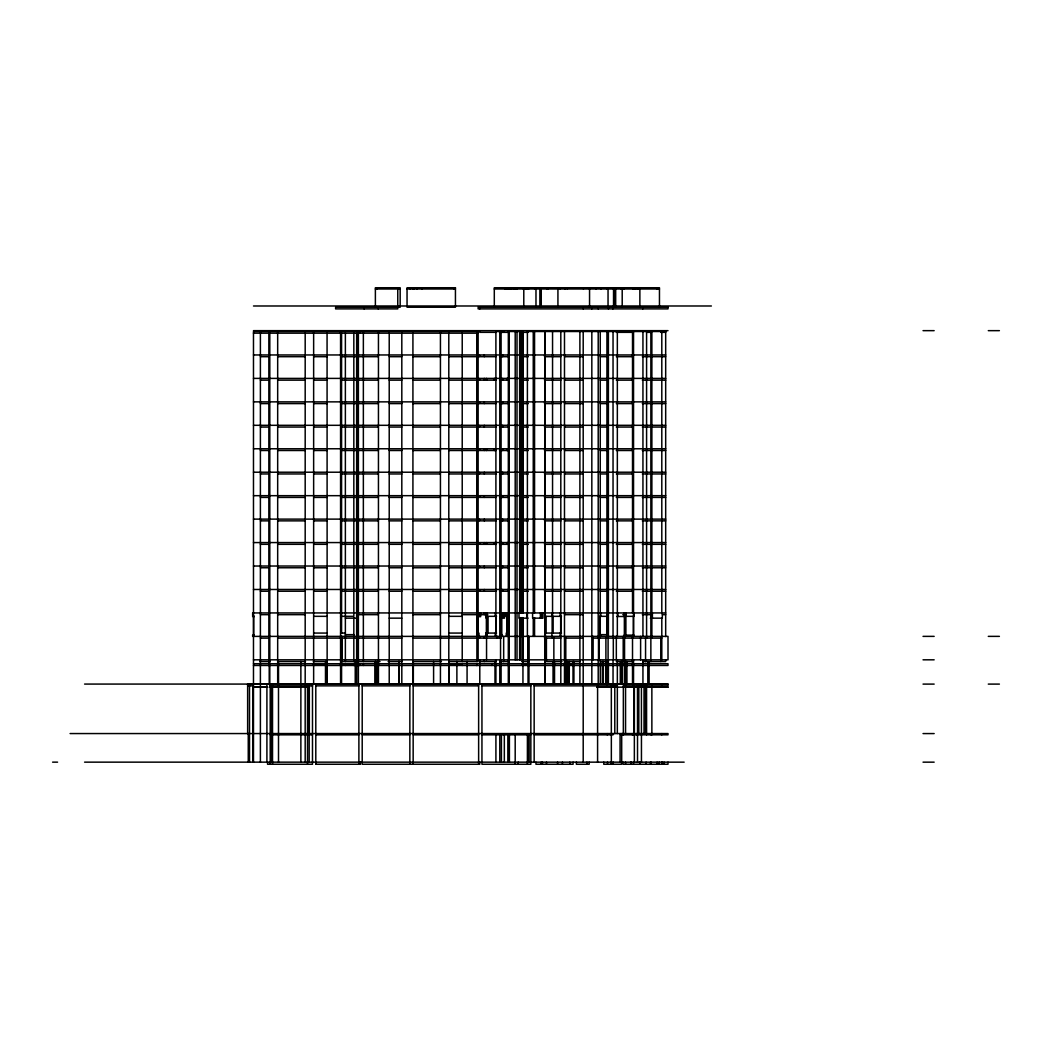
<?xml version="1.0" encoding="UTF-8"?>
<svg xmlns="http://www.w3.org/2000/svg" width="1052" height="1052" viewBox="0 0 1052 1052"><rect width="100%" height="100%" fill="white"/><g stroke="black" fill="none" stroke-linecap="round" stroke-linejoin="round"><path stroke-width="1.5" d="M375.38 288.998L400.168 288.998M407.045 288.998L455.437 288.998M494.295 288.998L557.586 288.998M557.928 288.998L613.5 288.998M614.657 288.998L659.459 288.998M253.493 305.987L711.389 305.987M253.479 330.657L668.007 330.657M923.038 330.657L934.15 330.657M988.288 330.657L999.4 330.657M478.134 331.511L253.479 331.511L253.479 762.174M495.913 331.511L501.094 331.511M508.313 331.511L522.949 331.511L522.949 612.935M665.679 331.511L527.394 331.511L527.394 636.381M496.123 332.34L479.791 332.34L479.791 330.683M499.542 332.34L509.247 332.34M521.66 332.34L528.117 332.34M616.327 332.34L632.515 332.34M646.888 332.34L650.859 332.34M660.774 332.34L665.679 332.34M253.479 333.168L477.726 333.168L477.726 331.511M253.479 354.958L268.852 354.958M269.799 354.958L357.969 354.958M358.39 354.958L478.134 354.958M646.585 354.958L479.791 354.958L479.791 356.694L496.005 356.694M646.888 354.958L665.679 354.958M260.396 356.694L268.852 356.694M277.675 356.694L305.185 356.694M313.641 356.694L327.067 356.694M341.571 356.694L357.969 356.694M358.39 356.694L378.444 356.694M389.214 356.694L401.811 356.694M412.923 356.694L440.433 356.694M448.796 356.694L478.134 356.694M499.542 356.694L509.247 356.694M521.831 356.694L528.288 356.694M560.808 356.694L544.581 356.694L544.581 354.958M564.49 356.694L583.202 356.694M600.258 356.694L606.925 356.694M616.327 356.694L632.515 356.694M642.325 356.694L646.585 356.694M646.888 356.694L665.679 356.694M253.479 378.404L268.852 378.404M269.799 378.404L357.969 378.404M358.39 378.404L478.134 378.404M646.585 378.404L479.791 378.404L479.791 380.153L496.005 380.153L495.86 378.404M646.888 378.404L665.679 378.404M260.396 380.153L268.852 380.153M277.675 380.153L305.185 380.153M313.641 380.153L327.067 380.153M341.571 380.153L357.969 380.153M358.39 380.153L378.444 380.153M389.214 380.153L401.811 380.153M412.923 380.153L440.433 380.153M448.796 380.153L478.134 380.153M499.542 380.153L509.247 380.153M521.831 380.153L528.288 380.153M560.808 380.153L544.581 380.153L544.581 378.404M564.49 380.153L583.202 380.153M600.258 380.153L606.925 380.153M616.327 380.153L632.515 380.153M642.325 380.153L646.585 380.153M646.888 380.153L665.679 380.153M253.479 401.864L268.852 401.864M269.799 401.864L357.969 401.864M358.39 401.864L478.134 401.864M646.585 401.864L479.791 401.864L479.791 403.6L496.005 403.6M646.888 401.864L665.679 401.864M260.396 403.6L268.852 403.6M277.675 403.6L305.185 403.6M313.641 403.6L327.067 403.6M341.571 403.6L357.969 403.6M358.39 403.6L378.444 403.6M389.214 403.6L401.811 403.6M412.923 403.6L440.433 403.6M448.796 403.6L478.134 403.6M499.542 403.6L509.247 403.6M521.831 403.6L528.288 403.6M560.808 403.6L544.581 403.6L544.581 401.864M564.49 403.6L583.202 403.6M600.258 403.6L606.925 403.6M616.327 403.6L632.515 403.6M642.325 403.6L646.585 403.6M646.888 403.6L665.679 403.6M253.479 425.31L268.852 425.31M269.799 425.31L357.969 425.31M358.39 425.31L478.134 425.31M646.585 425.31L479.791 425.31L479.791 427.059L496.005 427.059M646.888 425.31L665.679 425.31M260.396 427.059L268.852 427.059M277.675 427.059L305.185 427.059M313.641 427.059L327.067 427.059M341.571 427.059L357.969 427.059M358.39 427.059L378.444 427.059M389.214 427.059L401.811 427.059M412.923 427.059L440.433 427.059M448.796 427.059L478.134 427.059M499.542 427.059L509.247 427.059M521.831 427.059L528.288 427.059M560.808 427.059L544.581 427.059L544.581 425.31M564.49 427.059L583.202 427.059M600.258 427.059L606.925 427.059M616.327 427.059L632.515 427.059M642.325 427.059L646.585 427.059M646.888 427.059L665.679 427.059M253.479 448.77L268.852 448.77M269.799 448.77L357.969 448.77M358.39 448.77L478.134 448.77M646.585 448.77L479.791 448.77L479.791 450.506L496.005 450.506L495.86 448.77M646.888 448.77L665.679 448.77M260.396 450.506L268.852 450.506M277.675 450.506L305.185 450.506M313.641 450.506L327.067 450.506M341.571 450.506L357.969 450.506M358.39 450.506L378.444 450.506M389.214 450.506L401.811 450.506M412.923 450.506L440.433 450.506M448.796 450.506L478.134 450.506M499.542 450.506L509.247 450.506M521.831 450.506L528.288 450.506M560.808 450.506L544.581 450.506L544.581 448.77M564.49 450.506L583.202 450.506M600.258 450.506L606.925 450.506M616.327 450.506L632.515 450.506M642.325 450.506L646.585 450.506M646.888 450.506L665.679 450.506M253.479 472.216L268.852 472.216M269.799 472.216L357.969 472.216M358.39 472.216L478.134 472.216M646.585 472.216L479.791 472.216L479.791 473.952L496.005 473.952M646.888 472.216L665.679 472.216M260.396 473.952L268.852 473.952M277.675 473.952L305.185 473.952M313.641 473.952L327.067 473.952M341.571 473.952L357.969 473.952M358.39 473.952L378.444 473.952M389.214 473.952L401.811 473.952M412.923 473.952L440.433 473.952M448.796 473.952L478.134 473.952M499.542 473.952L509.247 473.952M521.831 473.952L528.288 473.952M560.808 473.952L544.581 473.952L544.581 472.216M564.49 473.952L583.202 473.952M600.258 473.952L606.925 473.952M616.327 473.952L632.515 473.952M642.325 473.952L646.585 473.952M646.888 473.952L665.679 473.952M253.479 495.676L268.852 495.676M269.799 495.676L357.969 495.676M358.39 495.676L478.134 495.676M646.585 495.676L479.791 495.676L479.791 497.412L496.005 497.412M646.888 495.676L665.679 495.676M260.396 497.412L268.852 497.412M277.675 497.412L305.185 497.412M313.641 497.412L327.067 497.412M341.571 497.412L357.969 497.412M358.39 497.412L378.444 497.412M389.214 497.412L401.811 497.412M412.923 497.412L440.433 497.412M448.796 497.412L478.134 497.412M499.542 497.412L509.247 497.412M521.831 497.412L528.288 497.412M560.808 497.412L544.581 497.412L544.581 495.676M564.49 497.412L583.202 497.412M600.258 497.412L606.925 497.412M616.327 497.412L632.515 497.412M642.325 497.412L646.585 497.412M646.888 497.412L665.679 497.412M253.479 519.123L268.852 519.123M269.799 519.123L357.969 519.123M358.39 519.123L478.134 519.123M646.585 519.123L479.791 519.123L479.791 520.858L496.005 520.858M646.888 519.123L665.679 519.123M260.396 520.858L268.852 520.858M277.675 520.858L305.185 520.858M313.641 520.858L327.067 520.858M341.571 520.858L357.969 520.858M358.39 520.858L378.444 520.858M389.214 520.858L401.811 520.858M412.923 520.858L440.433 520.858M448.796 520.858L478.134 520.858M499.542 520.858L509.247 520.858M521.831 520.858L528.288 520.858M560.808 520.858L544.581 520.858L544.581 519.123M564.49 520.858L583.202 520.858M600.258 520.858L606.925 520.858M616.327 520.858L632.515 520.858M642.325 520.858L646.585 520.858M646.888 520.858L665.679 520.858M253.479 542.569L268.852 542.569M269.799 542.569L357.969 542.569M358.39 542.569L478.134 542.569M646.585 542.569L479.791 542.569L479.791 544.318L496.005 544.318L495.86 542.569M646.888 542.569L665.679 542.569M260.396 544.318L268.852 544.318M277.675 544.318L305.185 544.318M313.641 544.318L327.067 544.318M341.571 544.318L357.969 544.318M358.39 544.318L378.444 544.318M389.214 544.318L401.811 544.318M412.923 544.318L440.433 544.318M448.796 544.318L478.134 544.318M499.542 544.318L509.247 544.318M521.831 544.318L528.288 544.318M560.808 544.318L544.581 544.318L544.581 542.569M564.49 544.318L583.202 544.318M600.258 544.318L606.925 544.318M616.327 544.318L632.515 544.318M642.325 544.318L646.585 544.318M646.888 544.318L665.679 544.318M253.479 566.029L268.852 566.029M269.799 566.029L357.969 566.029M358.39 566.029L478.134 566.029M646.585 566.029L479.791 566.029L479.791 567.764L496.005 567.764M646.888 566.029L665.679 566.029M260.396 567.764L268.852 567.764M277.675 567.764L305.185 567.764M313.641 567.764L327.067 567.764M341.571 567.764L357.969 567.764M358.39 567.764L378.444 567.764M389.214 567.764L401.811 567.764M412.923 567.764L440.433 567.764M448.796 567.764L478.134 567.764M499.542 567.764L509.247 567.764M521.831 567.764L528.288 567.764M560.808 567.764L544.581 567.764L544.581 566.029M564.49 567.764L583.202 567.764M600.258 567.764L606.925 567.764M616.327 567.764L632.515 567.764M642.325 567.764L646.585 567.764M646.888 567.764L665.679 567.764M253.479 589.475L268.852 589.475M269.799 589.475L357.969 589.475M358.39 589.475L478.134 589.475M646.585 589.475L479.791 589.475L479.791 591.224L496.005 591.224M646.888 589.475L665.679 589.475M260.396 591.224L268.852 591.224M277.675 591.224L305.185 591.224M313.641 591.224L327.067 591.224M341.571 591.224L357.969 591.224M358.39 591.224L378.444 591.224M389.214 591.224L401.811 591.224M412.923 591.224L440.433 591.224M448.796 591.224L478.134 591.224M499.542 591.224L509.247 591.224M521.831 591.224L528.288 591.224M560.808 591.224L544.581 591.224L544.581 589.475M564.49 591.224L583.202 591.224M600.258 591.224L606.925 591.224M616.327 591.224L632.515 591.224M642.325 591.224L646.585 591.224M646.888 591.224L665.679 591.224M268.852 612.935L252.651 612.935L252.651 616.498L254.308 616.498M269.799 612.935L357.969 612.935M358.39 612.935L478.134 612.935M646.585 612.935L478.962 612.935L478.962 616.656L480.619 616.656L480.619 612.935M646.888 612.935L665.679 612.935M260.396 614.67L268.852 614.67M277.675 614.67L305.185 614.67M356.654 614.67L357.969 614.67M358.39 614.67L378.444 614.67M412.923 614.67L440.433 614.67M462.222 614.67L478.134 614.67M487.826 614.67L479.791 614.67L479.791 612.935M502.646 614.67L509.247 614.67M544.949 614.67L544.581 612.935M564.49 614.67L583.202 614.67M622.81 614.67L626.045 614.67M642.325 614.67L646.585 614.67M646.888 614.67L651.872 614.67M662.418 614.67L665.679 614.67M252.651 616.327L254.308 616.327M313.641 616.327L327.067 616.327M340.572 616.327L344.99 616.327M345.372 616.327L353.827 616.327L353.827 333.076M448.796 616.327L462.222 616.327M477.963 616.327L477.963 633.067M496.57 616.327L485.866 616.327L485.866 612.935M544.634 616.327L561.466 616.327M599.758 616.327L607.438 616.327L607.438 612.935M624.046 616.327L634.054 616.327L634.054 612.935M616.84 616.498L623.862 616.498L623.862 612.935M500.068 616.656L504.184 616.656L504.184 612.935M507.814 616.656L506.42 616.656L506.42 612.935M345.372 618.155L356.654 618.155M389.214 618.155L401.811 618.155M500.384 618.155L504.539 618.155L504.539 612.935M528.051 618.155L518.991 618.155L518.991 612.935M650.346 618.155L662.313 618.155L662.313 612.935M313.641 633.067L327.067 633.067M340.572 633.067L344.99 633.067M448.796 633.067L462.222 633.067M496.57 633.067L485.866 633.067L485.866 636.381M507.643 633.067L506.262 633.067L506.262 636.381M545.028 633.067L561.466 633.067M345.372 634.645L353.827 634.645M500.818 634.645L502.212 634.645L502.212 636.381M599.758 634.645L607.438 634.645L607.438 636.381M254.308 635.145L252.651 635.145L252.651 636.381L668.007 636.381L668.007 659.841L253.479 659.814M544.634 635.145L545.672 635.145M624.046 635.145L634.054 635.145L634.054 636.381M923.038 636.368L934.15 636.368M988.288 636.368L999.4 636.368M260.396 638.117L268.852 638.117M277.675 638.117L340.572 638.117M341.571 638.117L357.969 638.117M358.39 638.117L401.811 638.117M412.923 638.117L478.134 638.117M501.423 638.117L479.791 638.117L479.791 636.381M560.808 638.117L544.581 638.117L544.581 636.381M564.49 638.117L583.202 638.117M593.131 638.117L661.8 638.117M923.038 659.814L934.15 659.814M259.831 661.577L269.799 661.577M277.675 661.577L305.514 661.577M313.338 661.577L327.067 661.577M341.111 661.577L357.969 661.577L357.969 333.076M358.39 661.577L379.996 661.577M388.135 661.577L401.811 661.577M412.923 661.577L441.419 661.577M448.796 661.577L478.134 661.577L478.134 330.683M479.791 661.577L495.781 661.577M500.042 661.577L509.181 661.577M521.66 661.577L529.274 661.577M561.978 661.577L546.409 661.577L546.409 637.959M564.885 661.577L580.02 661.577M600.416 661.577L606.741 661.577M616.327 661.577L633.396 661.577M642.733 661.577L665.679 661.577L665.679 659.841M253.479 663.733L668.007 663.733L668.007 665.469L253.479 665.469M312.641 664.141L325.239 664.141M340.743 664.141L355.984 664.141M448.639 664.141L461.723 664.141M521.871 664.141L529.406 664.141M564.714 664.141L574.26 664.141M84.581 684.076L668.007 684.089L668.007 685.851L624.73 685.851M923.038 684.102L934.15 684.102M988.288 684.102L999.4 684.102M247.588 684.116L252.809 684.116L252.822 762.174M253.479 684.116L668.007 684.116M247.641 685.851L252.809 685.851M269.785 685.851L312.641 685.851M315.797 685.851L358.89 685.851M362.204 685.851L409.846 685.851M413.16 685.851L478.634 685.851M481.947 685.851L530.839 685.851M534.153 685.851L617.34 685.851M253.479 687.166L267.655 687.166M269.799 687.166L309.406 687.166M596.826 687.166L644.771 687.166M645.56 687.166L668.007 687.166M253.479 687.18L267.655 687.18M269.799 687.18L300.872 687.18M305.185 687.18L309.406 687.18M596.826 687.18L617.34 687.18M623.349 687.18L644.915 687.18M645.56 687.18L668.007 687.18M70.089 733.56L668.007 733.56L668.007 734.835L620.627 734.835M923.038 733.573L934.163 733.573M270.219 734.835L312.483 734.835M315.797 734.835L358.89 734.835M362.204 734.835L409.859 734.835M413.173 734.835L478.647 734.835M481.54 734.835L530.852 734.835M534.166 734.835L613.04 734.835L613.04 733.586M52.6 762.148L57.571 762.148M84.581 762.148L684.155 762.161M923.038 762.161L934.15 762.161M667.994 762.174L667.994 764.252L623.008 764.252L623.008 762.174M665.679 330.683L665.679 636.552M664.088 762.174L664.088 764.252M662.181 762.174L662.181 764.252M661.8 331.511L661.8 613.092M661.8 617.655L661.8 659.841M661.787 684.116L661.787 685.851M661.8 733.586L661.8 734.835M661.787 762.174L661.787 764.252M660.774 637.946L660.774 661.577M659.459 307.223L659.459 287.748L494.295 287.748L494.295 307.223M659.236 762.174L659.236 764.252M657.132 287.748L657.132 288.998M657.106 762.174L657.106 764.252M652.385 612.935L652.385 618.155M651.872 331.511L651.872 638.117M651.859 684.116L651.872 734.835M651.359 612.935L651.359 618.155M651.162 762.174L651.162 764.252M650.859 330.683L650.859 661.577M650.964 733.586L650.964 734.835M650.478 762.174L650.478 764.252M649.123 661.458L649.123 684.116M647.822 661.458L647.822 684.116M646.585 331.511L646.585 638.117M646.572 684.116L646.585 734.835M646.112 762.174L646.112 764.252M645.56 637.959L645.56 661.577M645.56 685.851L645.56 733.586M644.021 685.851L644.021 733.586M642.798 307.223L642.798 308.88M642.943 331.511L642.943 636.381M642.943 659.841L642.943 685.851M641.431 685.851L641.431 733.586M641.444 734.835L641.444 762.174M640.615 636.381L640.615 659.998M640.155 287.748L640.155 288.998M640.129 762.174L640.129 764.252M639.866 287.748L639.866 307.223M639.774 762.174L639.774 764.252M638.84 287.748L638.84 288.998M638.827 685.851L638.827 733.586M637.538 287.748L637.538 288.998M637.486 684.116L637.525 733.586M637.525 734.835L637.525 762.174M636.657 733.586L636.657 734.835M635.684 287.748L635.684 288.998M634.369 287.748L634.369 288.998M634.369 685.851L634.369 733.586M634.356 734.835L634.356 762.174M634.132 685.707L634.106 734.835M633.541 331.511L633.541 636.381M633.541 659.841L633.528 685.851M633.435 616.327L633.435 635.145M633.528 762.174L633.501 764.252M633.133 287.748L633.133 288.998M633.028 635.145L633.028 636.381M632.844 287.748L632.844 288.998M632.515 330.683L632.515 612.935M632.515 636.381L632.515 684.116M632.331 733.586L632.331 734.835M630.976 762.174L630.976 764.252M630.871 762.174L630.871 764.252M627.229 663.733L627.229 665.469M626.939 661.458L626.939 684.116M626.085 612.935L626.085 616.327M626.085 635.145L626.085 636.381M625.927 661.458L625.927 684.116M625.677 616.327L625.677 635.145M625.467 616.327L625.467 635.145M625.572 663.733L625.572 665.469M625.559 684.116L625.559 733.586M625.559 762.174L625.559 764.252M625.309 661.458L625.309 684.116M625.059 612.935L625.059 616.327M625.059 635.145L625.059 636.381M624.559 330.683L624.559 332.34M624.651 616.327L624.651 635.145M624.559 636.381L624.559 661.577M624.454 616.327L624.454 635.145M624.401 661.458L624.401 684.116M624.204 330.683L624.204 332.34M623.981 287.748L623.981 288.998M623.507 287.748L623.507 288.998M623.494 733.586L623.494 734.835M623.349 684.116L623.349 733.586M623.205 636.381L623.205 661.577M622.679 287.748L622.679 288.998M622.666 733.586L622.666 734.835M622.482 287.748L622.508 288.998M622.468 733.586L622.482 734.835M622.205 287.748L622.205 307.223M622.337 330.683L622.337 332.34M622.074 661.458L622.074 684.116M621.693 733.586L621.693 762.174M621.535 762.174L621.535 764.252L603.769 764.252L603.769 762.174M621.193 287.748L621.206 288.998M620.299 661.458L620.299 684.116M620.062 733.586L620.062 762.174M617.853 612.935L617.853 616.498M617.34 331.511L617.34 636.381M617.34 659.841L617.34 733.586M616.288 287.748L616.288 288.998M616.327 636.381L616.327 659.998M616.17 684.116L616.17 685.851M615.683 287.748L615.683 307.223M614.789 685.851L614.789 733.586M614.657 287.748L614.657 307.223M613.54 287.748L613.54 307.223M613.316 636.381L613.316 659.998M613.198 762.174L613.198 764.252M613.04 331.511L613.04 636.381M613.04 659.841L613.04 685.851M612.895 307.223L612.895 308.88M611.33 685.851L611.33 733.586M611.343 735.177L611.343 762.174M610.988 762.174L610.988 764.252M608.398 307.223L608.398 308.88M608.398 331.511L608.398 636.381M608.398 659.841L608.398 684.116M608.043 287.748L608.043 307.223M608.095 636.381L608.095 659.998M607.517 762.174L607.517 764.252M607.017 287.748L607.017 288.998M607.03 616.327L607.03 634.645M607.214 684.116L607.214 685.851M607.228 733.586L607.228 734.835M606.925 331.511L606.925 638.117M606.925 659.841L606.925 684.116M606.149 661.458L606.149 684.116M605.899 637.959L605.899 684.116M603.322 661.458L603.322 684.116M602.296 661.458L602.296 684.116M601.034 287.748L601.034 288.998M600.771 612.935L600.771 616.327M600.771 634.645L600.771 636.381M600.258 331.511L600.258 638.117M600.258 659.841L600.258 684.116M600.166 616.327L600.166 634.645M599.245 636.381L599.245 659.998M598.496 636.381L598.496 659.998M598.22 307.223L598.22 308.88M598.207 331.511L598.207 636.381M598.207 659.841L598.207 684.116M597.589 685.851L597.589 733.586M597.589 734.835L597.589 762.174M596.195 287.748L596.195 288.998M593.131 636.381L593.131 659.841M591.842 307.223L591.842 308.88M591.829 331.511L591.829 684.116M589.843 287.748L589.843 288.998M589.554 287.748L589.554 307.223M589.186 762.174L589.186 764.252L576.365 764.252L576.365 762.174M586.924 762.174L586.924 764.252M583.439 287.748L583.439 288.998M583.216 307.223L583.216 308.88M583.202 331.511L583.202 684.116M583.202 685.707L583.202 733.586M583.202 735.177L583.202 762.174M579.889 331.511L579.889 684.116M573.919 661.458L573.919 684.116M573.09 762.174L573.09 764.252L535.955 764.252L535.955 762.174M573.011 661.458L573.011 684.116M569.829 762.174L569.829 764.252M569.303 661.458L569.25 684.116M568.001 661.458L568.001 684.116M567.396 287.748L567.396 288.998M567.067 661.458L566.923 684.116M565.792 637.946L565.792 684.116M565.095 287.748L565.095 288.998M564.49 331.511L564.49 684.116M562.425 762.174L562.425 764.252M560.808 331.511L560.808 684.116M560.677 616.327L560.677 633.067M560.256 287.748L560.256 288.998M560.164 612.935L560.164 616.327M560.164 633.067L560.164 636.381M557.928 287.748L557.928 307.223M557.586 762.174L557.586 764.252M554.535 661.458L554.535 684.116M554.233 661.458L554.233 684.116M553.852 637.959L553.852 661.577M553.05 661.458L553.05 684.116M552.681 616.327L552.681 633.067M552.55 331.511L552.55 633.251M552.55 636.381L552.55 638.117M552.418 616.327L552.418 633.067M551.892 612.935L551.892 616.327M551.892 633.067L551.892 636.381M548.105 287.748L548.105 288.998M546.711 287.748L546.711 288.998M546.488 762.174L546.488 764.252M545.817 616.327L545.817 633.067M545.554 616.327L545.554 633.067M545.252 616.327L545.252 635.145M545.146 331.511L545.146 684.116M544.897 331.511L544.897 684.116M542.977 612.935L542.977 618.155L532.601 618.155L532.601 612.935M542.411 762.174L542.411 764.252M541.675 612.935L541.675 618.155M541.254 287.748L541.254 307.223M541.149 762.174L541.149 764.252M540.36 612.935L540.36 618.155M539.873 287.748L539.873 307.223M535.981 287.748L535.981 307.223M534.587 287.748L534.587 288.998M534.561 331.511L534.561 612.935M534.561 617.616L534.561 636.381M534.153 684.116L534.166 762.174M533.259 331.511L533.259 612.935M533.259 617.616L533.259 636.381M530.839 684.116L530.839 764.252L481.947 764.252L481.947 684.116M529.13 735.177L529.13 762.174M528.959 636.381L528.959 684.116M528.643 287.748L528.643 288.998M528.406 636.381L528.406 659.841M528.157 287.748L528.157 288.998M528.038 636.381L528.038 684.116M527.854 735.177L527.854 762.174M527.407 735.177L527.394 764.252M526.736 612.935L526.736 618.155M526.289 287.748L526.289 288.998M525.724 287.748L525.724 288.998M524.33 287.748L524.33 288.998M523.791 287.748L523.791 307.223M523.304 287.748L523.304 288.998M522.949 617.616L522.949 684.116M522.634 331.511L522.634 612.935M522.634 617.616L522.634 659.841M520.95 331.511L520.95 612.935M520.95 617.616L520.95 659.841M520.477 331.511L520.477 612.935M520.477 617.616L520.477 636.381M519.635 331.511L519.635 612.935M519.635 617.616L519.635 659.841M518.255 762.174L518.255 764.252M517.097 287.748L517.097 288.998M517.005 331.511L517.005 659.841M516.203 287.748L516.203 288.998M515.993 287.748L515.993 288.998M515.204 331.511L515.204 659.841M515.191 735.177L515.191 764.252M515.007 287.748L515.007 288.998M514.678 287.748L514.599 288.998M513.297 287.748L513.297 288.998M511.311 287.748L511.311 288.998M509.931 287.748L509.931 288.998M509.405 735.177L509.405 762.174M509.181 287.748L509.181 288.998M509.234 331.511L509.234 684.116M508.51 287.748L508.51 288.998M508.55 612.935L508.55 616.327L506.262 616.327L506.262 612.935M508.55 636.381L508.55 635.145L507.169 635.145L507.169 636.381M508.471 734.835L508.471 762.174M508.34 331.511L508.313 684.116M507.998 616.327L507.998 635.145M508.129 735.177L508.129 762.174M507.787 287.748L507.866 288.998M507.853 378.404L507.774 380.153M507.853 448.77L507.774 450.506M507.853 542.569L507.774 544.318M507.721 616.327L507.643 636.381M507.169 287.748L507.13 288.998M507.169 612.935L507.09 633.067M506.959 378.404L506.959 380.153M506.959 448.77L506.959 450.506M506.959 542.569L506.959 544.318M506.959 612.935L506.959 614.67M506.814 616.327L506.814 633.067M504.868 287.748L504.868 288.998M504.329 734.835L504.329 762.174M503.671 330.683L503.671 332.34M503.671 636.381L503.671 661.577M503.158 612.935L503.158 616.656M502.646 330.683L502.646 332.34M502.646 354.958L502.646 356.694M502.646 378.404L502.646 380.153M502.646 401.864L502.646 403.6M502.646 425.31L502.646 427.059M502.646 448.77L502.646 450.506M502.646 472.216L502.646 473.952M502.646 495.676L502.646 497.412M502.646 519.123L502.646 520.858M502.646 542.569L502.646 544.318M502.646 566.029L502.646 567.764M502.646 589.475L502.646 591.224M502.133 612.935L502.133 616.656M501.87 612.935L501.87 616.656M501.659 617.853L501.659 634.645M501.423 330.683L501.567 332.34M501.423 378.404L501.423 380.153M501.423 448.77L501.423 450.506M501.423 542.569L501.423 544.318M501.383 617.853L501.383 634.645M501.423 735.177L501.423 762.174M501.094 330.683L501.094 636.381M501.094 659.841L501.094 684.116M500.515 378.404L500.515 380.153M500.515 448.77L500.515 450.506M500.515 542.569L500.515 544.318M500.542 636.381L500.542 661.577M499.792 331.511L499.792 636.381M499.792 659.841L499.792 684.116M499.792 735.177L499.792 762.174M497.425 636.381L497.425 638.117M495.913 636.381L495.9 330.683L495.887 332.34M495.913 659.841L495.913 684.116M495.913 735.177L495.913 762.174M495.781 616.327L495.781 633.067M495.255 612.935L495.255 616.327M495.255 633.067L495.255 636.381M494.953 378.404L494.953 380.153M494.953 448.77L494.953 450.506M494.953 542.569L494.953 544.318M494.992 661.458L494.992 684.116M494.282 378.404L494.282 380.153M494.282 448.77L494.282 450.506M494.282 542.569L494.282 544.318M491.836 663.733L491.836 665.469M487.786 616.327L487.786 633.067M487.523 616.327L487.523 633.067M487.247 612.935L487.247 616.327M487.247 633.067L487.247 636.381M486.997 612.935L486.997 616.327M486.997 633.067L486.997 636.381M486.695 616.327L486.695 633.067M486.55 378.404L486.55 380.153M486.55 448.77L486.55 450.506M486.55 542.569L486.55 544.318M486.55 612.935L486.55 614.67M486.55 637.946L486.55 659.841M486.418 616.327L486.418 633.067M486.09 612.935L486.09 618.155M486.09 633.067L486.09 636.381M484.301 354.958L484.301 356.694M484.301 378.404L484.301 380.153M484.301 401.864L484.301 403.6M484.301 425.31L484.301 427.059M484.301 448.77L484.301 450.506M484.301 472.216L484.301 473.952M484.301 495.676L484.301 497.412M484.301 519.123L484.301 520.858M484.301 542.569L484.301 544.318M484.301 566.029L484.301 567.764M484.301 589.475L484.301 591.224M484.301 612.935L484.301 614.67M484.301 636.381L484.301 638.117M484.301 659.841L484.301 661.577M479.804 307.223L479.804 308.88M479.791 659.841L479.791 684.116M479.778 762.174L479.778 764.252L413.16 764.252L413.16 684.116M479.423 354.958L479.423 356.694M479.423 378.404L479.423 380.153M479.423 401.864L479.423 403.6M479.423 425.31L479.423 427.059M479.423 448.77L479.423 450.506M479.423 472.216L479.423 473.952M479.423 495.676L479.423 497.412M479.423 519.123L479.423 520.858M479.423 542.569L479.423 544.318M479.423 566.029L479.423 567.764M479.423 589.475L479.423 591.224M479.423 636.381L479.423 638.117M478.962 633.067L478.962 636.381M478.634 684.116L478.634 764.252M476.898 661.577L476.898 333.076L476.806 638.117M467.075 661.458L467.075 684.116M462.222 331.511L462.222 661.577M462.222 663.733L462.222 665.469M456.884 661.458L456.884 684.116M453.78 287.748L453.78 288.998M449.257 661.458L449.257 684.116M448.796 331.511L448.796 684.116M440.433 331.511L440.433 684.116M433.595 661.458L433.595 684.116M421.957 287.748L421.957 288.998M416.816 287.748L416.816 288.998M414.33 287.748L414.33 288.998M413.331 661.458L413.331 684.116M412.923 331.511L412.923 684.116M412.91 762.174L412.91 764.252L362.204 764.252L362.204 684.116M412.673 287.748L412.673 288.998M410.267 287.748L410.267 288.998M409.846 684.116L409.846 764.252M401.811 331.511L401.811 684.116M399.155 661.458L399.155 684.116M398.826 661.458L398.826 684.116M397.761 287.748L397.761 308.88L335.614 308.88L335.614 307.223L400.168 307.223L400.168 287.748L375.38 287.748L375.38 307.223M389.214 331.511L389.214 684.116M378.444 331.511L378.444 684.116M378.207 307.223L378.207 308.88M377.037 287.748L377.037 288.998M377.024 661.458L377.024 684.116M375.788 661.458L375.788 684.116M375.38 661.458L375.38 684.116M375.209 661.458L375.209 684.116M364.123 307.223L364.123 308.88M363.361 331.511L363.361 661.577M363.361 663.733L363.361 665.469M360.455 762.174L360.455 764.252L315.797 764.252L315.797 684.116M359.626 331.511L359.626 333.168M359.626 663.733L359.626 665.469M359.626 762.174L359.626 764.252M358.89 684.116L358.89 764.252M358.39 333.063L358.39 684.116M357.562 333.076L357.562 661.577M357.562 663.733L357.562 665.469M356.733 661.458L356.733 684.116M356.654 333.076L356.654 661.577M356.654 663.733L356.654 665.469M355.234 661.458L355.234 684.116M353.827 617.655L353.827 661.577M353.827 663.733L353.827 665.469M345.372 333.076L345.372 661.577M345.372 663.733L345.372 665.469M341.966 636.381L341.966 661.577M341.571 333.063L341.571 633.396M341.571 636.381L341.571 684.116M340.572 331.511L340.572 684.116M327.146 661.458L327.146 684.116L327.067 331.511M326.317 661.458L326.317 684.116M325.489 661.458L325.489 684.116M316.034 762.174L316.034 764.252M313.641 331.511L313.641 684.116M312.483 684.116L312.483 764.252L267.55 764.252L267.55 762.174M309.327 685.851L309.327 733.586M309.17 734.835L309.17 762.174M309.17 685.851L309.17 733.586M307.5 685.851L307.5 733.586M307.5 735.177L307.5 764.252M305.185 331.511L305.185 684.116M305.172 685.707L305.172 733.586M305.185 735.177L305.185 762.174M300.872 661.458L300.872 684.116M300.872 685.707L300.872 733.586M300.872 735.177L300.872 762.174M278.504 661.458L278.543 684.116M278.491 685.707L278.491 733.586M278.504 735.177L278.504 762.174M277.675 331.511L277.675 684.116M272.521 685.851L272.521 733.586M272.534 734.835L272.521 764.252M271.692 685.707L271.692 733.586M271.705 735.177L271.705 762.174M270.219 684.116L270.219 764.252M269.799 331.511L269.799 684.116M269.22 661.458L269.22 684.116M268.852 331.511L268.852 661.577M268.852 663.733L268.852 665.469M266.906 684.116L266.906 762.174M260.396 331.511L260.396 762.174M253.637 616.327L253.637 635.145M252.967 733.586L252.967 734.835M249.495 684.116L249.508 762.174M248.259 733.586L248.259 762.174M247.641 684.116L247.641 733.586M455.437 287.748L407.045 287.748L407.045 307.223L455.437 307.223L455.437 287.748M668.02 307.223L478.147 307.223L478.147 308.88L668.02 308.88L668.02 307.223M621.561 684.116L621.561 661.458L621.469 684.116M614.973 288.998L614.973 287.748L614.841 288.998M476.898 665.469L476.898 663.733L476.806 665.469"/></g></svg>
